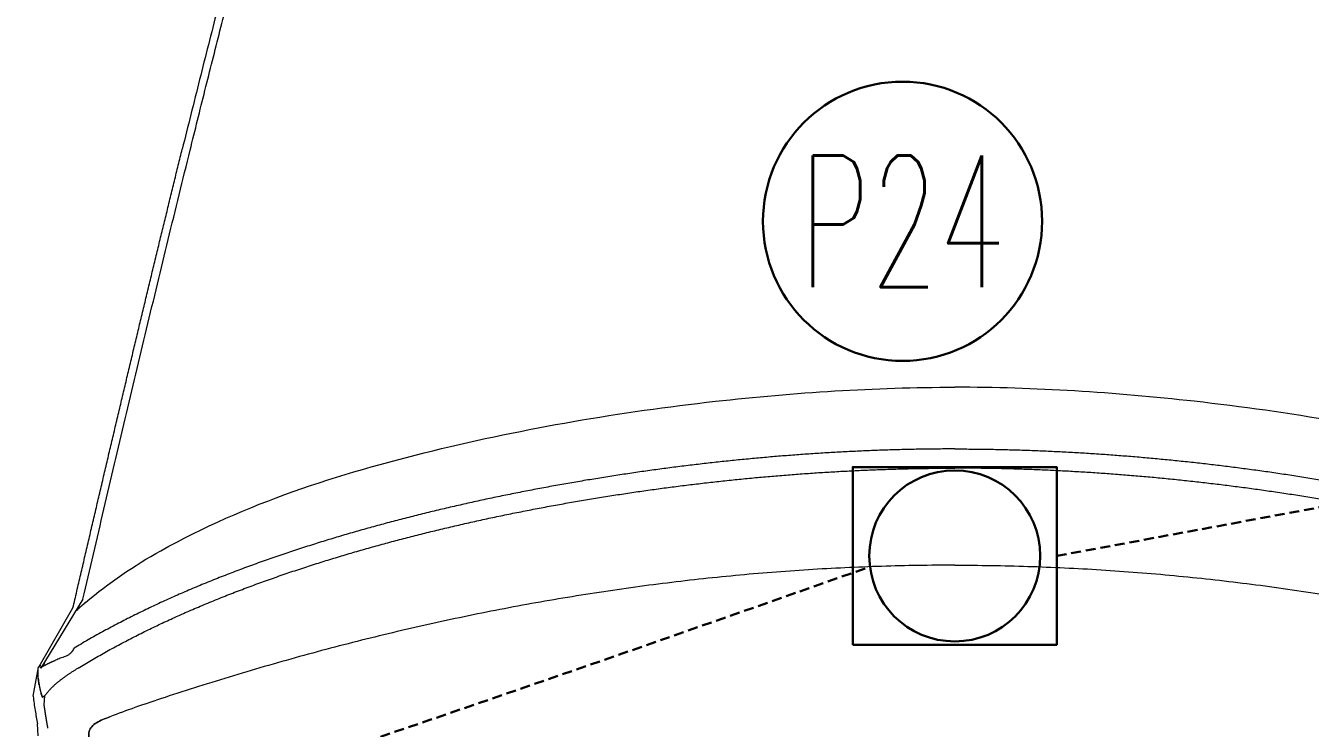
# Model space of a CAD drawing. Extents: x -1439 to 34962, y -872 to 8330.
# Drawn here: x 18189.1 to 18286.8, y 1475.2 to 1528.6 of the extents above; entities that cross this region are included whole.
import ezdxf
from ezdxf.enums import TextEntityAlignment as Align

# ---------------------------------------------------------------- set-up
doc = ezdxf.new("R2010")
doc.units = 0
doc.linetypes.add('HIDDEN', pattern=[0.375, 0.25, -0.125])
doc.layers.get('0').update_dxf_attribs({"color": 9, "lineweight": 9})
for name, color, linetype, lineweight in [('04', 9, 'Continuous', 9), ('E-KABLO', 7, 'Continuous', 30), ('E-KUVVET', 7, 'Continuous', 30)]:
    doc.layers.add(name, color=color, linetype=linetype, lineweight=lineweight)
doc.styles.add('E-YAZI', font='txttw.shx')

# ---------------------------------------------------------------- blocks, each defined once
blk = doc.blocks.new('p-araba-polo')
at = {"extrusion": (0, 0, -1)}
for p, q in [((1.03297, 0.6629), (1.08523, 0.69497)), ((1.08415, 0.69621), (1.03956, 0.67046)), ((1.10665, 0.7007), (1.08455, 0.6967)), ((1.10726, 0.69358), (1.1062, 0.69177)), ((1.13667, 0.69683), (1.12757, 0.69737)), ((1.11339, 0.69231), (1.1062, 0.69177)), ((1.11339, 0.69231), (1.11339, 0.69231))]:
    blk.add_line(p, q, dxfattribs=at)
for points, degree in [([(1.08469, 0.69498), (1.08351, 0.69276), (1.08234, 0.69055), (1.08118, 0.68827), (1.08016, 0.68601), (1.0792, 0.68364)], 5), ([(1.08355, 0.69489), (1.08367, 0.69515), (1.08379, 0.69542), (1.08391, 0.69568), (1.08403, 0.69594), (1.08415, 0.69621)], 5), ([(1.08518, 0.695), (1.08508, 0.69501), (1.08497, 0.69501), (1.08486, 0.69501), (1.08475, 0.69501), (1.08465, 0.69501)], 5), ([(1.08469, 0.69498), (1.08487, 0.69498), (1.08505, 0.69498), (1.08523, 0.69497)], 3), ([(1.08563, 0.69684), (1.08551, 0.69684), (1.08538, 0.69683), (1.08525, 0.69683)], 3), ([(1.08951, 0.69686), (1.08873, 0.69685), (1.08795, 0.69684), (1.08718, 0.69683), (1.0864, 0.69683), (1.08563, 0.69684)], 5), ([(1.09044, 0.69688), (1.09012, 0.69687), (1.08979, 0.69687), (1.08946, 0.69686)], 3), ([(1.09302, 0.69684), (1.09349, 0.69681), (1.09396, 0.69677), (1.09444, 0.69673), (1.09491, 0.69667), (1.09539, 0.6966)], 5), ([(1.09539, 0.6966), (1.09565, 0.69657), (1.09591, 0.69653), (1.09617, 0.69649), (1.09643, 0.69645), (1.09669, 0.69641)], 5), ([(1.09669, 0.69641), (1.09626, 0.69647), (1.09583, 0.69654), (1.09539, 0.6966)], 3), ([(1.09669, 0.69641), (1.09694, 0.69637), (1.09718, 0.69633), (1.09743, 0.69629), (1.09768, 0.69625), (1.09792, 0.69621)], 5), ([(1.09792, 0.69621), (1.09751, 0.69627), (1.0971, 0.69634), (1.09669, 0.69641)], 3), ([(1.09792, 0.69621), (1.09919, 0.69599), (1.10047, 0.69574), (1.10176, 0.69545), (1.10305, 0.69513), (1.10434, 0.69474)], 5), ([(1.10434, 0.69474), (1.1046, 0.69466), (1.10485, 0.69458), (1.1051, 0.69449), (1.10536, 0.6944), (1.10561, 0.69431)], 5), ([(1.10561, 0.69431), (1.10519, 0.69445), (1.10477, 0.69459), (1.10434, 0.69474)], 3), ([(1.10561, 0.69431), (1.10569, 0.69428), (1.10577, 0.69425), (1.10585, 0.69422), (1.10593, 0.69419), (1.10601, 0.69415)], 5), ([(1.10599, 0.69416), (1.10586, 0.69421), (1.10574, 0.69426), (1.10561, 0.69431)], 3), ([(1.10601, 0.69415), (1.106, 0.69416), (1.106, 0.69416), (1.10599, 0.69416)], 3), ([(1.10601, 0.69415), (1.10625, 0.69406), (1.10651, 0.69397), (1.10675, 0.69387), (1.10704, 0.69375), (1.10726, 0.69358)], 5), ([(1.10726, 0.69358), (1.10732, 0.69354), (1.10738, 0.69349), (1.10742, 0.69344), (1.10744, 0.69339), (1.10745, 0.69335)], 5), ([(1.08189, 0.692), (1.0819, 0.69198), (1.08192, 0.69196), (1.08194, 0.69194)], 3), ([(1.0853, 0.66654), (1.08969, 0.67369), (1.09445, 0.68065), (1.09952, 0.68703), (1.1062, 0.69177)], 4), ([(1.10616, 0.69217), (1.10615, 0.69212), (1.10615, 0.69207), (1.10616, 0.69203), (1.10616, 0.69198), (1.10617, 0.69194)], 5), ([(1.10616, 0.69217), (1.10615, 0.69212), (1.10615, 0.69207), (1.10616, 0.69203), (1.10616, 0.69198), (1.10617, 0.69194)], 5), ([(1.10617, 0.69194), (1.10618, 0.69193), (1.10618, 0.69192), (1.10619, 0.69191), (1.1062, 0.6919), (1.1062, 0.6919)], 5), ([(1.10617, 0.69194), (1.10618, 0.69193), (1.10619, 0.69191), (1.10619, 0.69189)], 3), ([(1.131, 0.68946), (1.12849, 0.68992), (1.12601, 0.69035), (1.12346, 0.69077), (1.12097, 0.69118), (1.11844, 0.69157), (1.11592, 0.69195), (1.11339, 0.69231)], 7), ([(1.03956, 0.67046), (0.98907, 0.65875), (0.93881, 0.64701), (0.88879, 0.63525), (0.83899, 0.62342), (0.78942, 0.61152), (0.74007, 0.59951), (0.69093, 0.58736)], 7), ([(0.91868, 0), (0.91868, 0.09917), (0.92615, 0.19788), (0.9398, 0.29608), (0.95949, 0.39361), (0.98459, 0.48916), (1.01891, 0.5845), (1.07011, 0.66961)], 7), ([(1.0853, 0.66654), (1.03479, 0.58426), (0.99989, 0.48942), (0.97448, 0.39445), (0.95463, 0.29635), (0.94089, 0.19815), (0.93328, 0.09898), (0.93328, 0)], 7), ([(1.04189, 0.66836), (1.04056, 0.66689), (1.03924, 0.6654), (1.03794, 0.6639), (1.03664, 0.6624), (1.03535, 0.66088)], 5), ([(1.03535, 0.66088), (1.03664, 0.6624), (1.03794, 0.6639), (1.03924, 0.6654), (1.04056, 0.66689), (1.04189, 0.66836)], 5), ([(1.04122, 0.66676), (1.04109, 0.66689), (1.04095, 0.66703), (1.04082, 0.66717)], 3), ([(1.04122, 0.66676), (1.04114, 0.66684), (1.04106, 0.66692), (1.04098, 0.66701), (1.0409, 0.66709), (1.04082, 0.66717)], 5), ([(1.04183, 0.66842), (1.04185, 0.66839), (1.04187, 0.66838), (1.04188, 0.66837), (1.04189, 0.66836), (1.04189, 0.66836), (1.04189, 0.66836)], 6), ([(1.04189, 0.66836), (1.04189, 0.66836), (1.04189, 0.66836), (1.04189, 0.66836), (1.04188, 0.66837), (1.04187, 0.66838), (1.04186, 0.66839)], 6), ([(1.07, 0.67072), (1.07, 0.67072), (1.07, 0.67072), (1.07, 0.67072), (1.07, 0.67072), (1.07, 0.67072)], 5), ([(1.07001, 0.67073), (1.07001, 0.67073), (1.07001, 0.67073), (1.07002, 0.67073), (1.07002, 0.67073), (1.07002, 0.67073)], 5), ([(1.07011, 0.66961), (1.07078, 0.66992), (1.07143, 0.6703), (1.07212, 0.67074), (1.07278, 0.67126), (1.07334, 0.67175), (1.07394, 0.67233)], 6), ([(1.03535, 0.66088), (1.02039, 0.64319), (1.00735, 0.62391), (0.99602, 0.6037)], 3), ([(0.99602, 0.6037), (0.95997, 0.53934), (0.93755, 0.46837), (0.92001, 0.39678)], 3), ([(0.91868, 0), (0.91868, -0.09917), (0.92615, -0.19788), (0.9398, -0.29608), (0.95949, -0.39361), (0.98459, -0.48916), (1.01891, -0.5845), (1.07011, -0.66961)], 7), ([(1.0853, -0.66653), (1.03479, -0.58426), (0.99989, -0.48942), (0.97448, -0.39445), (0.95463, -0.29635), (0.94089, -0.19815), (0.93328, -0.09897), (0.93328, 0)], 7)]:
    blk.add_open_spline(points, degree=degree)
for points, degree, knots in [([(1.08355, 0.69489), (1.08355, 0.69489), (1.08355, 0.69489), (1.08355, 0.69489), (1.08355, 0.69489), (1.08355, 0.69489), (1.08355, 0.69489), (1.08355, 0.69489), (1.08355, 0.69489), (1.08355, 0.69489), (1.08355, 0.69489)], 5, [0, 0, 0, 0, 0, 0, 1, 1, 1, 1, 1, 1.000001, 1.000001, 1.000001, 1.000001, 1.000001, 1.000001]), ([(1.08525, 0.69683), (1.08509, 0.69681), (1.08473, 0.69677), (1.08437, 0.69664), (1.08411, 0.69646), (1.08414, 0.69629), (1.08415, 0.69621)], 3, [0, 0, 0, 0, 0.226641, 0.489612, 0.73866, 1, 1, 1, 1]), ([(1.09302, 0.69684), (1.09247, 0.69686), (1.0916, 0.69689), (1.09076, 0.69688), (1.09044, 0.69688)], 3, [0, 0, 0, 0, 0.627101, 1, 1, 1, 1]), ([(1.09539, 0.6966), (1.09499, 0.69666), (1.09419, 0.69676), (1.09341, 0.69681), (1.09302, 0.69684)], 3, [0, 0, 0, 0, 0.505636, 1, 1, 1, 1]), ([(1.10726, 0.69358), (1.10717, 0.69364), (1.10699, 0.69376), (1.10656, 0.69394), (1.10624, 0.69407), (1.10601, 0.69415)], 3, [0, 0, 0, 0, 0.23445, 0.472231, 1, 1, 1, 1]), ([(1.10665, 0.7007), (1.10847, 0.70049), (1.11212, 0.70007), (1.11741, 0.69925), (1.12258, 0.69834), (1.12591, 0.69769), (1.12757, 0.69737)], 3, [0, 0, 0, 0, 0.249853, 0.499728, 0.749768, 1, 1, 1, 1]), ([(1.10745, 0.69335), (1.10744, 0.69339), (1.10741, 0.69347), (1.10731, 0.69354), (1.10726, 0.69358)], 3, [0, 0, 0, 0, 0.501057, 1, 1, 1, 1]), ([(1.07394, 0.67233), (1.07445, 0.67292), (1.07546, 0.6741), (1.07609, 0.67556), (1.07641, 0.67628)], 3, [0, 0, 0, 0, 0.499911, 1, 1, 1, 1]), ([(1.07641, 0.67628), (1.07686, 0.67755), (1.07776, 0.68002), (1.07872, 0.68244), (1.07919, 0.68363)], 3, [0, 0, 0, 0, 0.511036, 1, 1, 1, 1]), ([(1.03297, 0.6629), (1.01009, 0.65756), (0.96435, 0.6469), (0.89587, 0.63076), (0.82754, 0.61448), (0.75939, 0.59805), (0.71417, 0.58693), (0.69157, 0.58137)], 3, [0, 0, 0, 0, 0.200074, 0.400125, 0.600159, 0.800117, 1, 1, 1, 1]), ([(1.14263, 0.65774), (1.14096, 0.65802), (1.13794, 0.6585), (1.13351, 0.65846), (1.12955, 0.65638), (1.12654, 0.65248), (1.12423, 0.64766), (1.12288, 0.64417), (1.12218, 0.64237)], 3, [0, 0, 0, 0, 0.19548, 0.351811, 0.493077, 0.645392, 0.816793, 1, 1, 1, 1]), ([(1.12218, 0.64237), (1.12288, 0.64417), (1.12423, 0.64766), (1.12654, 0.65248), (1.12955, 0.65638), (1.13351, 0.65846), (1.13794, 0.6585), (1.14096, 0.65802), (1.14263, 0.65774)], 3, [0, 0, 0, 0, 0.183207, 0.354608, 0.506923, 0.648189, 0.80452, 1, 1, 1, 1]), ([(1.09929, 0.57494), (1.102, 0.58342), (1.10719, 0.59962), (1.11473, 0.62213), (1.11986, 0.63606), (1.12218, 0.64237)], 3, [0, 0, 0, 0, 0.374907, 0.71679, 1, 1, 1, 1]), ([(0.37688, 0.50484), (0.38542, 0.50727), (0.4025, 0.51213), (0.4283, 0.51931), (0.4542, 0.5264), (0.4802, 0.53341), (0.5063, 0.54034), (0.53248, 0.54721), (0.55874, 0.55403), (0.58507, 0.56078), (0.61145, 0.56749), (0.6379, 0.57416), (0.66439, 0.58078), (0.68208, 0.58517), (0.69093, 0.58736)], 3, [0, 0, 0, 0, 0.083342, 0.166682, 0.25, 0.333306, 0.416615, 0.499936, 0.583268, 0.666606, 0.749946, 0.83329, 0.916643, 1, 1, 1, 1]), ([(0.69157, 0.58137), (0.67641, 0.57761), (0.64611, 0.57009), (0.60082, 0.55869), (0.55568, 0.54715), (0.51075, 0.53546), (0.46606, 0.52355), (0.42163, 0.51142), (0.39233, 0.50309), (0.37767, 0.49893)], 3, [0, 0, 0, 0, 0.142912, 0.285805, 0.428682, 0.57154, 0.714362, 0.857157, 1, 1, 1, 1]), ([(1.00702, 0), (1.00707, 0.00928), (1.00715, 0.02784), (1.00784, 0.05567), (1.00893, 0.08349), (1.01048, 0.11129), (1.01245, 0.13906), (1.01485, 0.16679), (1.01768, 0.19449), (1.02094, 0.22214), (1.02461, 0.24973), (1.02869, 0.27727), (1.03318, 0.30475), (1.03808, 0.33215), (1.04337, 0.35948), (1.04905, 0.38674), (1.05512, 0.41391), (1.06156, 0.44099), (1.06838, 0.46798), (1.07556, 0.49488), (1.08311, 0.52167), (1.09098, 0.54837), (1.09652, 0.56608), (1.09929, 0.57494)], 3, [0, 0, 0, 0, 0.047619, 0.095238, 0.142857, 0.190476, 0.238095, 0.285714, 0.333333, 0.380952, 0.428571, 0.47619, 0.523809, 0.571428, 0.619047, 0.666666, 0.714285, 0.761904, 0.809523, 0.857143, 0.904762, 0.952381, 1, 1, 1, 1]), ([(0.92001, 0.39678), (0.90276, 0.32614), (0.88037, 0.19426), (0.87177, 0.06081), (0.87176, 0)], 3, [0, 0, 0, 0, 0.54461, 1, 1, 1, 1]), ([(0.92001, -0.39678), (0.90276, -0.32613), (0.88037, -0.19425), (0.87177, -0.06081), (0.87176, 0)], 3, [0, 0, 0, 0, 0.54461, 1, 1, 1, 1]), ([(1.00702, 0), (1.00707, -0.00928), (1.00715, -0.02784), (1.00784, -0.05567), (1.00893, -0.08349), (1.01048, -0.11129), (1.01245, -0.13906), (1.01485, -0.16679), (1.01768, -0.19449), (1.02094, -0.22214), (1.02461, -0.24973), (1.02869, -0.27727), (1.03318, -0.30475), (1.03808, -0.33215), (1.04337, -0.35948), (1.04905, -0.38674), (1.05512, -0.41391), (1.06156, -0.44099), (1.06838, -0.46798), (1.07556, -0.49487), (1.08311, -0.52167), (1.09098, -0.54837), (1.09652, -0.56608), (1.09929, -0.57494)], 3, [0, 0, 0, 0, 0.047619, 0.095238, 0.142857, 0.190476, 0.238095, 0.285714, 0.333333, 0.380952, 0.428571, 0.47619, 0.523809, 0.571428, 0.619047, 0.666666, 0.714285, 0.761904, 0.809523, 0.857143, 0.904762, 0.952381, 1, 1, 1, 1])]:
    blk.add_open_spline(points, degree=degree, knots=knots)
blk = doc.blocks.new('E-YER DOSEME BUATI')
at = {"layer": 'E-KUVVET', "color": 6}
blk.add_lwpolyline([(-7.75, 6.75), (7.75, 6.75), (7.75, -6.75), (-7.75, -6.75)], close=True, dxfattribs=at)
blk.add_circle((0, 0), 6.5, dxfattribs=at)

msp = doc.modelspace()

# ---------------------------------------------------------------- linework, layer by layer
at = {"layer": 'E-KABLO', "color": 7, "linetype": 'Continuous'}
msp.add_circle((18255.756, 1513.702), 10.611, dxfattribs=at)
at = {"layer": 'E-KABLO', "color": 6, "linetype": 'HIDDEN', "ltscale": 3}
for points in [[(18267.478, 1488.272), (18783.47, 1569.949), (18918.75, 1582.5)], [(17913.545, 1463), (18073.432, 1442.746), (18253.28, 1487.447)]]:
    msp.add_spline(points, degree=3, dxfattribs=at)

# ---------------------------------------------------------------- block references
at = {"layer": '04', "xscale": -100, "yscale": 100, "zscale": 100, "rotation": 90}
msp.add_blockref('p-araba-polo', (18259.728, 1588.268), dxfattribs=at)
at = {"layer": 'E-KUVVET', "xscale": -1, "rotation": 180}
msp.add_blockref('E-YER DOSEME BUATI', (18259.728, 1488.272), dxfattribs=at)

# ---------------------------------------------------------------- texts
at = {"layer": 'E-KABLO', "color": 3, "linetype": 'Continuous', "style": 'E-YAZI', "width": 0.6}
msp.add_text('P24', height=10, dxfattribs=at).set_placement((18255.756, 1513.702), align=Align.MIDDLE_CENTER)

doc.saveas('drawing.dxf')
